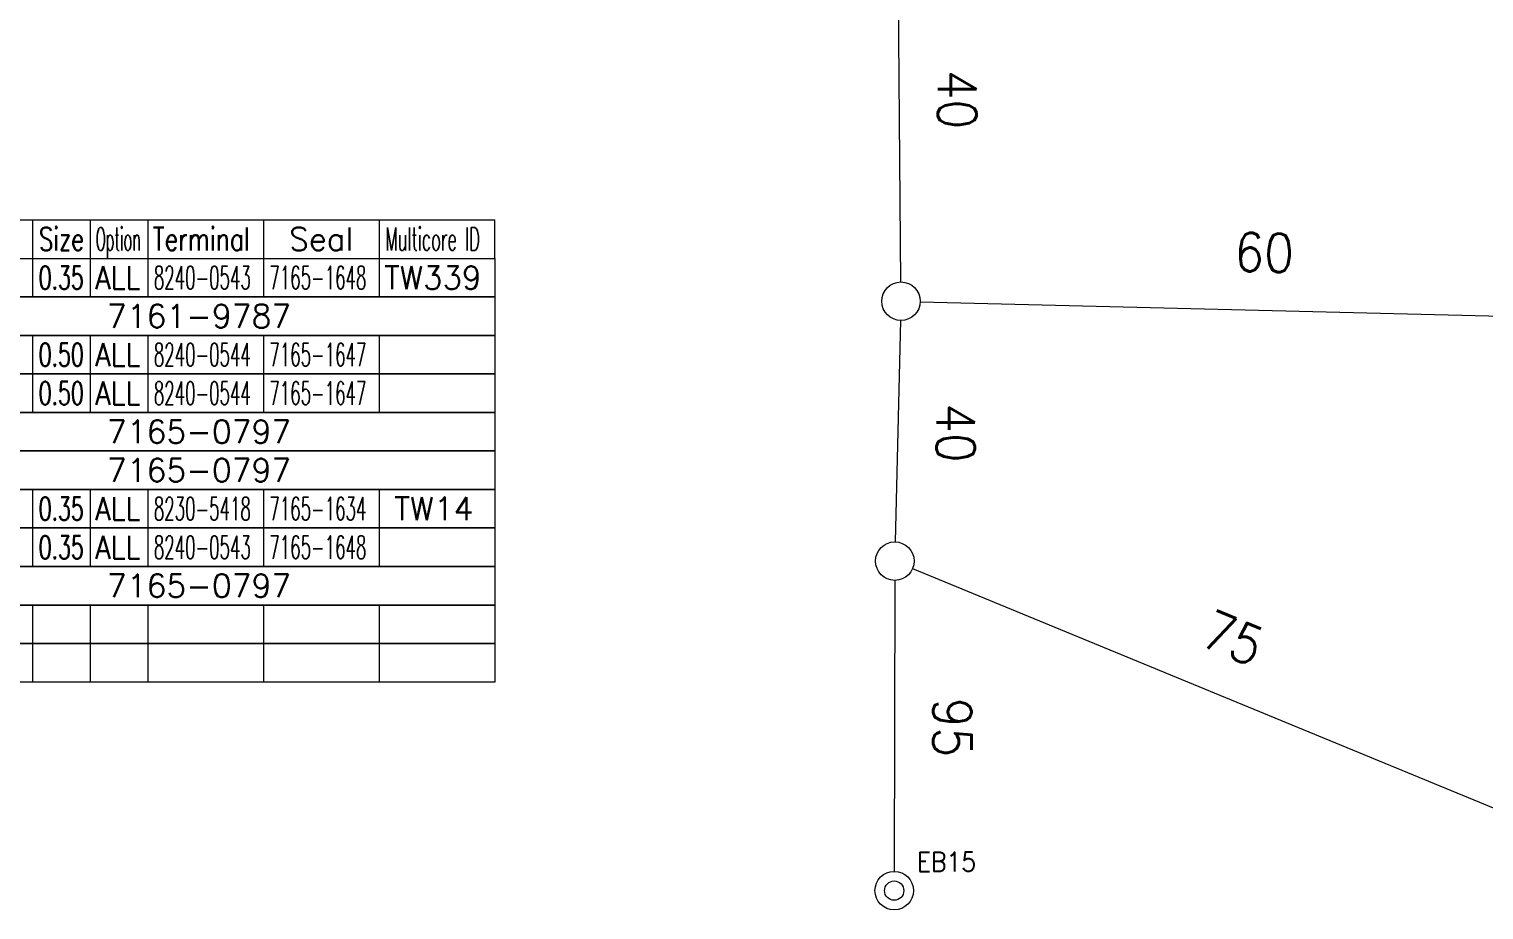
# Model space of a CAD drawing. Header units: inches. Extents: x 47316 to 59086, y 3141 to 11743.
# Drawn here: x 53884 to 54072.9, y 9549.4 to 9663.8 of the extents above; entities that cross this region are included whole.
import ezdxf

# ---------------------------------------------------------------- set-up
doc = ezdxf.new("R2010")
doc.units = ezdxf.units.IN
doc.header["$MEASUREMENT"] = 0
doc.styles.get("Standard").update_dxf_attribs({"font": ''})
doc.styles.get('Standard').set_extended_font_data('SimSun')
doc.linetypes.add('_VH_FELT_TAPE', pattern='A,0.4,-0.7,["FELT",Standard,S=0.3,R=0,X=-0.5,Y=-0.15],-0.7', length=1.8)

msp = doc.modelspace()

# ---------------------------------------------------------------- linework, layer by layer
at = {"color": 0, "linetype": '_VH_FELT_TAPE', "lineweight": 15, "ltscale": 5}
for p, q in [((53997.22, 9630.95), (53996.83, 9678.77)), ((53999.74, 9628.38), (54087.84, 9626.19)), ((53997.18, 9625.95), (53996.5, 9597.22)), ((53998.75, 9593.76), (54075.8, 9561.99)), ((53996.43, 9592.22), (53996.37, 9554.45))]:
    msp.add_line(p, q, dxfattribs=at)
at = {"color": 0, "linetype": 'Continuous', "lineweight": 15}
for p, q in [((53697.02, 9639.02), (53944.52, 9639.02)), ((53697.02, 9634.02), (53944.52, 9634.02))]:
    msp.add_line(p, q, dxfattribs=at)
at = {"color": 7, "linetype": 'Continuous', "lineweight": 15}
for p, q in [((53884.52, 9634.02), (53884.52, 9639.02)), ((53892.02, 9634.02), (53892.02, 9639.02)), ((53899.52, 9634.02), (53899.52, 9639.02)), ((53914.52, 9634.02), (53914.52, 9639.02)), ((53929.52, 9634.02), (53929.52, 9639.02)), ((53944.52, 9634.02), (53944.52, 9639.02))]:
    msp.add_line(p, q, dxfattribs=at)
at = {"color": 102, "linetype": 'Continuous', "lineweight": 15}
for p, q in [((53884.52, 9629.02), (53884.52, 9634.02)), ((53892.02, 9629.02), (53892.02, 9634.02)), ((53899.52, 9629.02), (53899.52, 9634.02)), ((53914.52, 9629.02), (53914.52, 9634.02)), ((53929.52, 9629.02), (53929.52, 9634.02)), ((53884.52, 9619.02), (53884.52, 9624.02)), ((53892.02, 9619.02), (53892.02, 9624.02)), ((53899.52, 9619.02), (53899.52, 9624.02)), ((53914.52, 9619.02), (53914.52, 9624.02)), ((53929.52, 9619.02), (53929.52, 9624.02)), ((53884.52, 9614.02), (53884.52, 9619.02)), ((53892.02, 9614.02), (53892.02, 9619.02)), ((53899.52, 9614.02), (53899.52, 9619.02)), ((53914.52, 9614.02), (53914.52, 9619.02)), ((53929.52, 9614.02), (53929.52, 9619.02)), ((53884.52, 9599.02), (53884.52, 9604.02)), ((53892.02, 9599.02), (53892.02, 9604.02)), ((53899.52, 9599.02), (53899.52, 9604.02)), ((53914.52, 9599.02), (53914.52, 9604.02)), ((53929.52, 9599.02), (53929.52, 9604.02)), ((53884.52, 9594.02), (53884.52, 9599.02)), ((53892.02, 9594.02), (53892.02, 9599.02)), ((53899.52, 9594.02), (53899.52, 9599.02)), ((53914.52, 9594.02), (53914.52, 9599.02)), ((53929.52, 9594.02), (53929.52, 9599.02)), ((53884.52, 9584.02), (53884.52, 9589.02)), ((53892.02, 9584.02), (53892.02, 9589.02)), ((53899.52, 9584.02), (53899.52, 9589.02)), ((53914.52, 9584.02), (53914.52, 9589.02)), ((53929.52, 9584.02), (53929.52, 9589.02)), ((53884.52, 9579.02), (53884.52, 9584.02)), ((53892.02, 9579.02), (53892.02, 9584.02)), ((53899.52, 9579.02), (53899.52, 9584.02)), ((53914.52, 9579.02), (53914.52, 9584.02)), ((53929.52, 9579.02), (53929.52, 9584.02))]:
    msp.add_line(p, q, dxfattribs=at)
at = {"color": 0, "linetype": 'Continuous', "lineweight": 15}
for points in [[(53862.02, 9629.02), (53862.02, 9634.02), (53944.52, 9634.02), (53944.52, 9629.02)], [(53862.02, 9624.02), (53862.02, 9629.02), (53944.52, 9629.02), (53944.52, 9624.02)], [(53862.02, 9619.02), (53862.02, 9624.02), (53944.52, 9624.02), (53944.52, 9619.02)], [(53862.02, 9614.02), (53862.02, 9619.02), (53944.52, 9619.02), (53944.52, 9614.02)], [(53862.02, 9609.02), (53862.02, 9614.02), (53944.52, 9614.02), (53944.52, 9609.02)], [(53862.02, 9604.02), (53862.02, 9609.02), (53944.52, 9609.02), (53944.52, 9604.02)], [(53862.02, 9599.02), (53862.02, 9604.02), (53944.52, 9604.02), (53944.52, 9599.02)], [(53862.02, 9594.02), (53862.02, 9599.02), (53944.52, 9599.02), (53944.52, 9594.02)], [(53862.02, 9589.02), (53862.02, 9594.02), (53944.52, 9594.02), (53944.52, 9589.02)], [(53862.02, 9584.02), (53862.02, 9589.02), (53944.52, 9589.02), (53944.52, 9584.02)], [(53862.02, 9579.02), (53862.02, 9584.02), (53944.52, 9584.02), (53944.52, 9579.02)]]:
    msp.add_lwpolyline(points, close=True, dxfattribs=at)
for centre, radius in [((53997.24, 9628.45), 2.5), ((53996.44, 9594.72), 2.5), ((53996.36, 9551.95), 2.5), ((53996.36, 9551.95), 1.25)]:
    msp.add_circle(centre, radius, dxfattribs=at)

# ---------------------------------------------------------------- texts
at = {"color": 7, "linetype": '_VH_FELT_TAPE', "lineweight": 18, "ltscale": 5, "char_height": 5, "width": 8.5714, "attachment_point": 1}
for s, insert, rotation in [('\\Fromans.shx;\\W0.9000000000;\\T1.0000000000;\\o\\l40', (54007.03, 9658.5), 270), ('\\Fromans.shx;\\W0.9000000000;\\T1.0000000000;\\o\\l60', (54040.61, 9637.37), 358.5727), ('\\Fromans.shx;\\W0.9000000000;\\T1.0000000000;\\o\\l40', (54006.84, 9615.22), 270), ('\\Fromans.shx;\\W0.9000000000;\\T1.0000000000;\\o\\l75', (54037.72, 9588.51), 337.5881), ('\\Fromans.shx;\\W0.9000000000;\\T1.0000000000;\\o\\l95', (54006.4, 9576.98), 270)]:
    msp.add_mtext(s, dxfattribs=dict(at, insert=insert, rotation=rotation))
at = {"color": 7, "linetype": 'Continuous', "lineweight": 15, "char_height": 3, "attachment_point": 1}
for s, insert, width in [('\\Fromans.shx;\\W0.7222222222;\\T1.0000000000;\\o\\lSize', (53885.33, 9638.02), 6.5), ('\\Fromans.shx;\\W0.4595959596;\\T1.0000000000;\\o\\lOption', (53892.71, 9638.02), 6.5), ('\\Fromans.shx;\\W0.7480916031;\\T1.0000000000;\\o\\lTerminal', (53900.12, 9638.02), 14), ('\\Fromans.shx;\\W1.0000000000;\\T1.0000000000;\\o\\lSeal', (53917.8, 9638.02), 9.2857), ('\\Fromans.shx;\\W0.5185185185;\\T1.0000000000;\\o\\lMulticore ID', (53930.31, 9638.02), 14)]:
    msp.add_mtext(s, dxfattribs=dict(at, insert=insert, width=width))
at = {"color": 21, "linetype": 'Continuous', "lineweight": 15, "attachment_point": 1}
for s, insert, char_height, width in [('\\Fromans.shx;\\W0.6500000000;\\T1.0000000000;\\o\\l0.35', (53885.3, 9633.02), 3, 6.5), ('\\Fromans.shx;\\W0.5268817204;\\T1.0000000000;\\o\\l8240-0543', (53900.24, 9633.02), 3, 14), ('\\Fromans.shx;\\W0.9800000000;\\T1.0000000000;\\o\\lTW339', (53930.16, 9633.02), 3, 14), ('\\Fromans.shx;\\W1.0000000000;\\T1.0000000000;\\o\\l7161-9787', (53894.16, 9628.02), 3, 26.5714), ('\\Fromans.shx;\\W0.6500000000;\\T1.0000000000;\\o\\l0.50', (53885.3, 9623.02), 3, 6.5), ('\\Fromans.shx;\\W0.5268817204;\\T1.0000000000;\\o\\l8240-0544', (53900.24, 9623.02), 3, 14), ('\\Fromans.shx;\\W0.6500000000;\\T1.0000000000;\\o\\l0.50', (53885.3, 9618.02), 3, 6.5), ('\\Fromans.shx;\\W0.5268817204;\\T1.0000000000;\\o\\l8240-0544', (53900.24, 9618.02), 3, 14), ('\\Fromans.shx;\\W1.0000000000;\\T1.0000000000;\\o\\l7165-0797', (53894.16, 9613.02), 3, 26.5714), ('\\Fromans.shx;\\W1.0000000000;\\T1.0000000000;\\o\\l7165-0797', (53894.16, 9608.02), 3, 26.5714), ('\\Fromans.shx;\\W0.6500000000;\\T1.0000000000;\\o\\l0.35', (53885.3, 9603.02), 3, 6.5), ('\\Fromans.shx;\\W0.5268817204;\\T1.0000000000;\\o\\l8230-5418', (53900.24, 9603.02), 3, 14), ('\\Fromans.shx;\\W1.0000000000;\\T1.0000000000;\\o\\lTW14', (53931.45, 9603.02), 3, 11.4286), ('\\Fromans.shx;\\W0.6500000000;\\T1.0000000000;\\o\\l0.35', (53885.3, 9598.02), 3, 6.5), ('\\Fromans.shx;\\W0.5268817204;\\T1.0000000000;\\o\\l8240-0543', (53900.24, 9598.02), 3, 14), ('\\Fromans.shx;\\W1.0000000000;\\T1.0000000000;\\o\\l7165-0797', (53894.16, 9593.02), 3, 26.5714), ('\\Fromans.shx;\\W0.9000000000;\\T1.0000000000;\\o\\lEB15', (53999.29, 9556.95), 2.5, 8.5714)]:
    msp.add_mtext(s, dxfattribs=dict(at, insert=insert, char_height=char_height, width=width))
at = {"color": 140, "linetype": 'Continuous', "lineweight": 15, "char_height": 3, "attachment_point": 1}
for s, insert, width in [('\\Fromans.shx;\\W0.8750000000;\\T1.0000000000;\\o\\lALL', (53892.64, 9633.02), 6.5), ('\\Fromans.shx;\\W0.5268817204;\\T1.0000000000;\\o\\l7165-1648', (53915.24, 9633.02), 14), ('\\Fromans.shx;\\W0.8750000000;\\T1.0000000000;\\o\\lALL', (53892.64, 9623.02), 6.5), ('\\Fromans.shx;\\W0.5268817204;\\T1.0000000000;\\o\\l7165-1647', (53915.24, 9623.02), 14), ('\\Fromans.shx;\\W0.8750000000;\\T1.0000000000;\\o\\lALL', (53892.64, 9618.02), 6.5), ('\\Fromans.shx;\\W0.5268817204;\\T1.0000000000;\\o\\l7165-1647', (53915.24, 9618.02), 14), ('\\Fromans.shx;\\W0.8750000000;\\T1.0000000000;\\o\\lALL', (53892.64, 9603.02), 6.5), ('\\Fromans.shx;\\W0.5268817204;\\T1.0000000000;\\o\\l7165-1634', (53915.24, 9603.02), 14), ('\\Fromans.shx;\\W0.8750000000;\\T1.0000000000;\\o\\lALL', (53892.64, 9598.02), 6.5), ('\\Fromans.shx;\\W0.5268817204;\\T1.0000000000;\\o\\l7165-1648', (53915.24, 9598.02), 14)]:
    msp.add_mtext(s, dxfattribs=dict(at, insert=insert, width=width))

doc.saveas('drawing.dxf')
